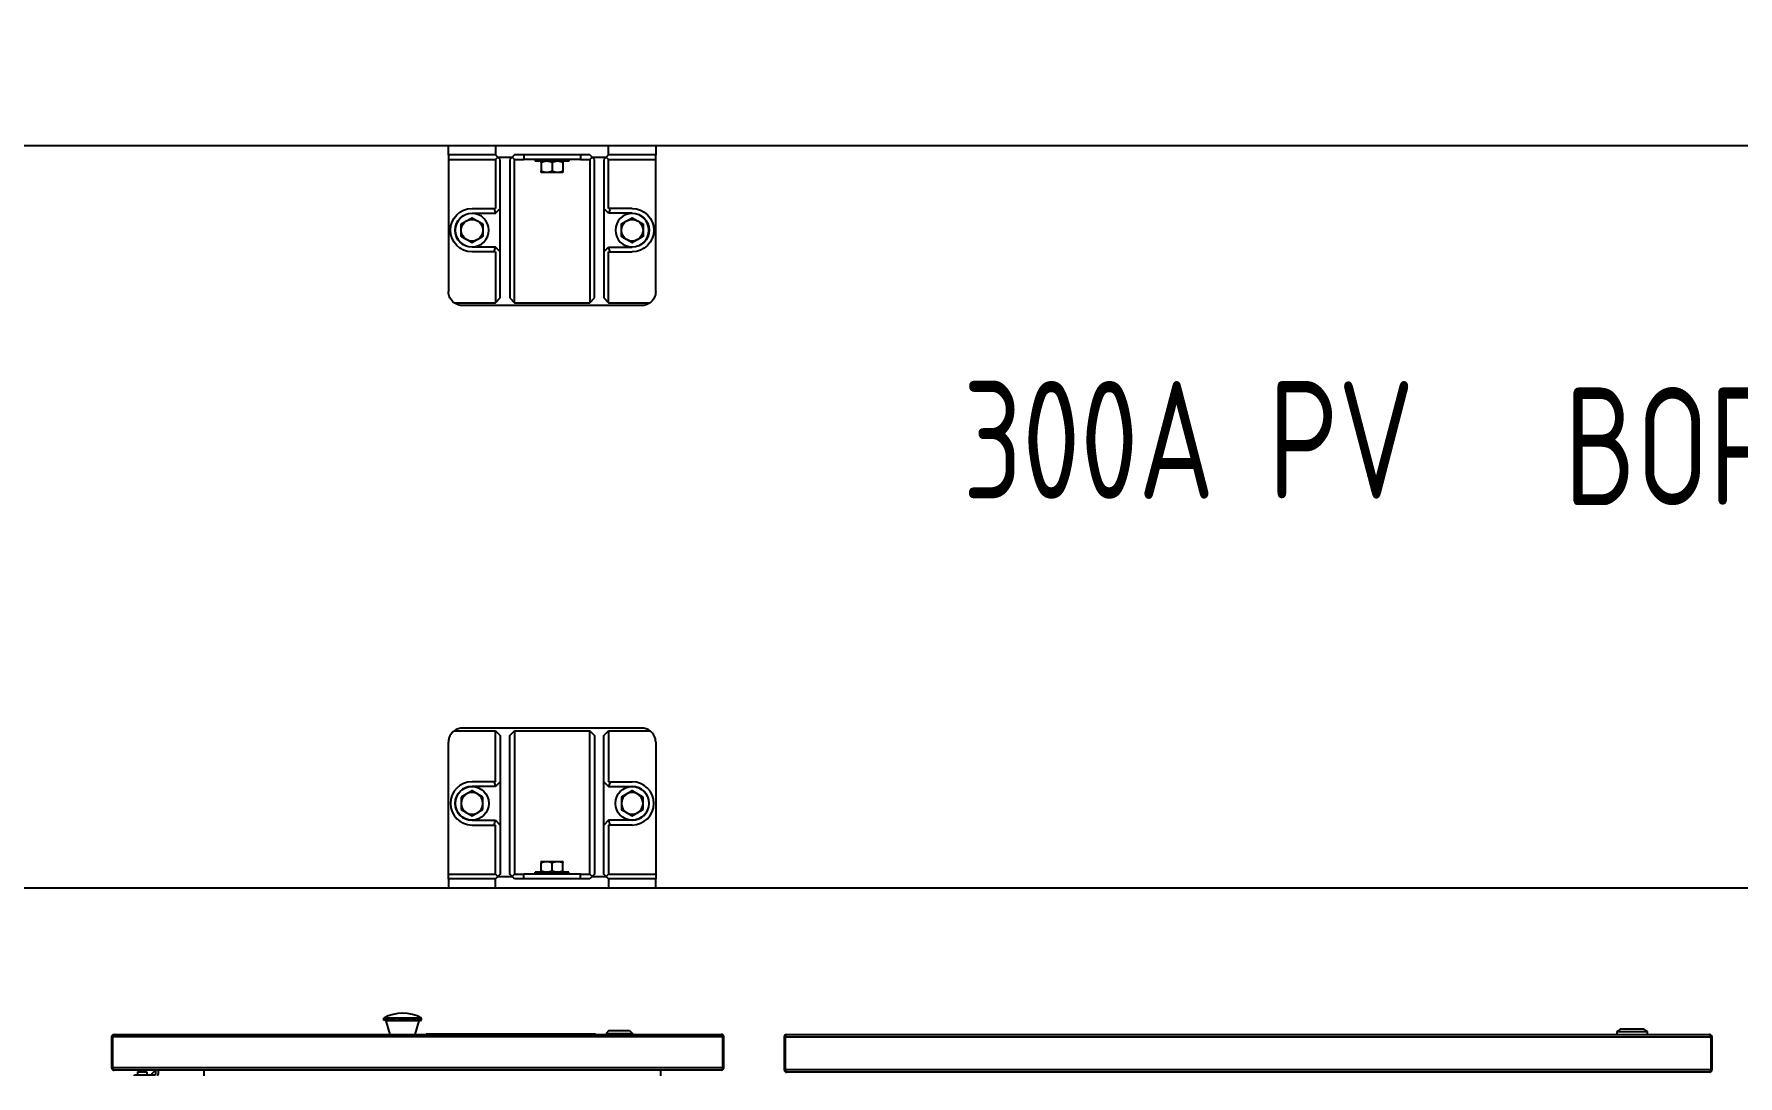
# Model space of a CAD drawing. Extents: x -76427 to 292734, y -42117 to 131250.
# Drawn here: x 11669 to 13477, y 3094 to 4201 of the extents above; entities that cross this region are included whole.
import ezdxf

# ---------------------------------------------------------------- set-up
doc = ezdxf.new("R2010")
doc.units = 0
doc.header["$LTSCALE"] = 10
doc.layers.add('XFM7P10PV$0$U-PCW-TXT', color=252, linetype='Continuous')
doc.layers.add('XFM7Q10PV-200K$0$PV-EQ(200K)', color=22, linetype='Continuous')
doc.styles.add('XFM7P10PV$0$aa-txt', font='isocp.shx', dxfattribs={"bigfont": 'chineset'})

# ---------------------------------------------------------------- blocks, each defined once
blk = doc.blocks.new('XFM7Q10PV-200K$0$PV-主機 - Mega-V57-CUB_L40')
for p, q in [((931.6, 1386.3), (931.6, 1386.2)), ((931.6, 1386.3), (931.6, 1386.3)), ((931.6, 741.9), (931.6, 1386.2)), ((934.4, 1389), (934.4, 1387.8)), ((966.9, 1389), (934.4, 1389)), ((966.9, 1387.8), (934.4, 1387.8)), ((934.4, 1387.7), (934.4, 740.4)), ((934.4, 1387.7), (966.9, 1387.7)), ((966.9, 1387.8), (966.9, 1389)), ((966.9, 740.4), (966.9, 1387.7)), ((969.6, 1386.3), (969.6, 741.8)), ((925.5, 1364.5), (926.8, 1364.5)), ((926.8, 1364.5), (926.8, 1342.5)), ((929.8, 1361.5), (926.8, 1361.5)), ((929.8, 1361.5), (929.8, 1351.5)), ((929.8, 1351.5), (926.8, 1351.5)), ((926.8, 1347.2), (931.6, 1342.4)), ((927.3, 1342), (931.6, 1342)), ((931.6, 1339.5), (927.3, 1339.5)), ((931.6, 1291), (925.5, 1291)), ((925.5, 1290.7), (931.6, 1290.7)), ((969.6, 1093.2), (983.9, 1097.4)), ((983.9, 1097.4), (984.8, 1099.9)), ((983.9, 1062.4), (983.9, 1097.4)), ((984.8, 1098.4), (984.8, 1099.9)), ((984.8, 1099.9), (986.8, 1099.9)), ((984.8, 1098.4), (986.8, 1098.4)), ((986.8, 1097), (984.8, 1097)), ((984.8, 1087.6), (984.8, 1097)), ((984.8, 1087.6), (986.8, 1087.6)), ((986.8, 1098.4), (986.8, 1099.9)), ((986.8, 1087.6), (986.8, 1097)), ((986.8, 1084.7), (984.8, 1084.7)), ((984.8, 1072.3), (984.8, 1084.7)), ((984.8, 1072.3), (986.8, 1072.3)), ((984.8, 1061.4), (984.8, 1069.6)), ((986.8, 1069.6), (984.8, 1069.6)), ((986.8, 1072.3), (986.8, 1084.7)), ((986.8, 1061.4), (986.8, 1069.6)), ((969.6, 1066.6), (983.9, 1062.4)), ((969.6, 1055.1), (969.7, 1055.1)), ((969.7, 950.1), (969.7, 1055.1)), ((969.7, 1051.1), (969.7, 1051.4)), ((969.7, 1051.4), (969.7, 1051.4)), ((969.7, 1051), (969.7, 1051.1)), ((969.7, 1051.1), (969.7, 1051.1)), ((969.7, 1050.9), (969.7, 1051)), ((969.7, 1051), (969.7, 1051)), ((969.7, 1048.4), (969.7, 1050.9)), ((969.7, 1050.9), (969.7, 1050.9)), ((983.9, 1062.4), (984.8, 1059.9)), ((984.8, 1061.4), (986.8, 1061.4)), ((986.8, 1060.5), (984.8, 1060.5)), ((984.8, 1059.9), (984.8, 1060.5)), ((984.8, 1059.9), (986.8, 1059.9)), ((986.8, 1059.9), (986.8, 1060.5)), ((969.7, 1048.4), (969.7, 1048.4)), ((969.7, 1047.7), (969.7, 1047.7)), ((969.7, 1047.6), (969.7, 1047.6)), ((969.7, 1046.3), (969.7, 1046.3)), ((969.7, 1045.1), (969.7, 1045.1)), ((969.7, 1044.9), (969.7, 1045.1)), ((969.7, 1044.9), (969.7, 1044.9)), ((969.7, 1044.3), (969.7, 1044.9)), ((969.7, 1044.3), (969.7, 1044.3)), ((969.7, 1043.9), (969.7, 1044.3)), ((969.7, 1043.9), (969.7, 1043.9)), ((969.7, 1042.9), (969.7, 1042.9)), ((969.7, 1041.6), (969.7, 1042)), ((969.7, 1042), (969.7, 1042)), ((969.7, 1041.2), (969.7, 1041.6)), ((969.7, 1041.6), (969.7, 1041.6)), ((969.7, 1039.8), (969.7, 1041.2)), ((969.7, 1041.2), (969.7, 1041.2)), ((969.7, 1039.3), (969.7, 1039.8)), ((969.7, 1039.8), (969.7, 1039.8)), ((969.7, 1039.3), (969.7, 1039.3)), ((969.7, 1037.9), (969.7, 1039.3)), ((969.7, 1037.7), (969.7, 1037.9)), ((969.7, 1037.9), (969.7, 1037.9)), ((969.7, 1037.7), (969.7, 1037.7)), ((969.7, 1037.7), (969.7, 1037.7)), ((969.7, 1037.7), (969.7, 1037.7)), ((969.7, 1036.3), (969.7, 1036.3)), ((969.7, 1034.6), (969.7, 1034.6)), ((969.7, 1033), (969.7, 1033)), ((969.7, 1033), (969.7, 1033)), ((969.7, 1033), (969.7, 1033)), ((969.7, 1032.2), (969.7, 1032.6)), ((969.7, 1032.6), (969.7, 1032.6)), ((969.7, 1030.4), (969.7, 1032.2)), ((969.7, 1032.2), (969.7, 1032.2)), ((969.7, 1029.9), (969.7, 1030.4)), ((969.7, 1030.4), (969.7, 1030.4)), ((969.7, 1029.9), (969.7, 1029.9)), ((969.7, 1029.8), (969.7, 1029.9)), ((969.7, 1029.5), (969.7, 1029.8)), ((969.7, 1029.8), (969.7, 1029.8)), ((969.7, 1028.1), (969.7, 1029.5)), ((969.7, 1029.5), (969.7, 1029.5)), ((969.7, 1027.6), (969.7, 1028.1)), ((969.7, 1028.1), (969.7, 1028.1)), ((969.7, 1027.6), (969.7, 1027.6)), ((969.7, 1026.2), (969.7, 1027.6)), ((969.7, 1026.2), (969.7, 1026.2)), ((969.7, 1026), (969.7, 1026.2)), ((969.7, 1026), (969.7, 1026)), ((969.7, 1026), (969.7, 1026)), ((969.7, 1026), (969.7, 1026)), ((969.7, 1024.6), (969.7, 1024.6)), ((969.7, 1022.3), (969.7, 1023)), ((969.7, 1023), (969.7, 1023)), ((969.7, 1021.8), (969.7, 1022.3)), ((969.7, 1022.3), (969.7, 1022.3)), ((969.7, 1021.8), (969.7, 1021.8)), ((969.7, 1021.6), (969.7, 1021.8)), ((969.7, 1021.3), (969.7, 1021.6)), ((969.7, 1021.6), (969.7, 1021.6)), ((969.7, 1021.6), (969.7, 1021.6)), ((969.7, 1021.6), (969.7, 1021.6)), ((969.7, 1020.7), (969.7, 1021.3)), ((969.7, 1021.3), (969.7, 1021.3)), ((969.7, 1021.3), (969.7, 1021.3)), ((969.7, 1021.3), (969.7, 1021.3)), ((969.7, 1018.9), (969.7, 1020.7)), ((969.7, 1020.7), (969.7, 1020.7)), ((969.7, 1018.4), (969.7, 1018.9)), ((969.7, 1018.9), (969.7, 1018.9)), ((969.7, 1018.2), (969.7, 1018.4)), ((969.7, 1018.4), (969.7, 1018.4)), ((969.7, 1018.2), (969.7, 1018.2)), ((969.7, 1017.9), (969.7, 1017.9)), ((969.7, 1017.8), (969.7, 1017.9)), ((969.7, 1017.8), (969.7, 1017.8)), ((969.7, 1016.5), (969.7, 1016.5)), ((969.7, 1014.8), (969.7, 1014.8)), ((969.7, 1014.3), (969.7, 1014.8)), ((969.7, 1014.3), (969.7, 1014.3)), ((969.7, 1012.7), (969.7, 1012.7)), ((969.7, 1010.4), (969.7, 1011)), ((969.7, 1011), (969.7, 1011)), ((969.7, 1009.9), (969.7, 1010.4)), ((969.7, 1010.4), (969.7, 1010.4)), ((969.7, 1010.4), (969.7, 1010.4)), ((969.7, 1010.4), (969.7, 1010.4)), ((969.7, 1008.1), (969.7, 1009.9)), ((969.7, 1009.9), (969.7, 1009.9)), ((969.7, 1007.6), (969.7, 1008.1)), ((969.7, 1008.1), (969.7, 1008.1)), ((969.7, 1007.3), (969.7, 1007.6)), ((969.7, 1007.6), (969.7, 1007.6)), ((969.7, 1007.6), (969.7, 1007.6)), ((969.7, 1007.6), (969.7, 1007.6)), ((969.7, 1007.3), (969.7, 1007.3)), ((969.7, 1007.2), (969.7, 1007.3)), ((969.7, 1007.2), (969.7, 1007.2)), ((969.7, 1007), (969.7, 1007)), ((969.7, 1006.9), (969.7, 1006.9)), ((969.7, 1005.5), (969.7, 1005.5)), ((969.7, 1004.3), (969.7, 1004.3)), ((969.7, 1004.2), (969.7, 1004.3)), ((969.7, 1004.2), (969.7, 1004.2)), ((969.7, 1003.6), (969.7, 1003.7)), ((969.7, 1003.7), (969.7, 1003.7)), ((969.7, 1002.4), (969.7, 1003.6)), ((969.7, 1003.6), (969.7, 1003.6)), ((969.7, 1002.4), (969.7, 1002.4)), ((969.7, 1002.3), (969.7, 1002.4)), ((969.7, 1002.3), (969.7, 1002.3)), ((969.7, 1001), (969.7, 1001)), ((969.7, 999.3), (969.7, 999.3)), ((969.7, 998.6), (969.7, 999.3)), ((969.7, 998.2), (969.7, 998.6)), ((969.7, 998.6), (969.7, 998.6)), ((969.7, 998.2), (969.7, 998.2)), ((969.7, 998), (969.7, 998.2)), ((969.7, 997.6), (969.7, 998)), ((969.7, 998), (969.7, 998)), ((969.7, 997.4), (969.7, 997.6)), ((969.7, 997.6), (969.7, 997.6)), ((969.7, 997.4), (969.7, 997.4)), ((969.7, 994.6), (969.7, 996.1)), ((969.7, 996.1), (969.7, 996.1)), ((969.7, 994.6), (969.7, 994.6)), ((969.7, 994.5), (969.7, 994.6)), ((969.7, 994.1), (969.7, 994.5)), ((969.7, 994.5), (969.7, 994.5)), ((969.7, 991.3), (969.7, 994.1)), ((969.7, 994.1), (969.7, 994.1)), ((969.7, 991.3), (969.7, 991.3)), ((969.7, 991), (969.7, 991)), ((969.7, 990.9), (969.7, 991)), ((969.7, 990.9), (969.7, 990.9)), ((969.7, 989.6), (969.7, 989.6)), ((969.7, 987.9), (969.7, 987.9)), ((969.7, 987.3), (969.7, 987.4)), ((969.7, 987.4), (969.7, 987.4)), ((969.7, 984.8), (969.7, 987.3)), ((969.7, 987.3), (969.7, 987.3)), ((969.7, 986), (969.8, 986)), ((969.7, 985.4), (969.8, 985.4)), ((969.7, 985), (969.8, 985)), ((969.7, 984.8), (969.7, 984.8)), ((969.7, 984.6), (969.7, 984.6)), ((969.7, 984.3), (969.8, 984.3)), ((969.7, 982.5), (969.7, 984.2)), ((969.7, 984.2), (969.7, 984.2)), ((969.7, 983.4), (969.8, 983.4)), ((969.7, 982.8), (969.8, 982.8)), ((969.7, 982), (969.7, 982.5)), ((969.7, 982.5), (969.7, 982.5)), ((969.7, 982.4), (969.8, 982.4)), ((969.7, 982), (969.7, 982)), ((969.7, 981.7), (969.8, 981.7)), ((969.7, 981.5), (969.7, 981.5)), ((969.7, 981.3), (969.7, 981.4)), ((969.7, 981.4), (969.7, 981.4)), ((969.7, 981.4), (969.7, 981.4)), ((969.7, 978.8), (969.7, 981.3)), ((969.7, 981.3), (969.7, 981.3)), ((969.7, 979.3), (969.8, 979.3)), ((969.7, 978.8), (969.7, 978.8)), ((969.7, 978.5), (969.7, 978.8)), ((969.7, 978.6), (969.8, 978.6)), ((969.7, 978.5), (969.7, 978.5)), ((969.7, 978.3), (969.8, 978.3)), ((969.7, 978.1), (969.7, 978.1)), ((969.7, 977.6), (969.8, 977.6)), ((969.7, 976.9), (969.7, 976.9)), ((969.7, 976.8), (969.7, 976.9)), ((969.7, 974.5), (969.7, 976.8)), ((969.7, 976.8), (969.7, 976.8)), ((969.7, 976.8), (969.8, 976.8)), ((969.7, 976.7), (969.8, 976.7)), ((969.8, 985.4), (969.8, 986)), ((969.8, 985), (969.8, 985.4)), ((969.8, 982.8), (969.8, 983.4)), ((969.8, 982.4), (969.8, 982.8)), ((969.8, 978.6), (969.8, 979.3)), ((969.8, 978.3), (969.8, 978.6)), ((969.7, 976.4), (969.8, 976.4)), ((969.7, 975.6), (969.8, 975.6)), ((969.7, 974.7), (969.8, 974.7)), ((969.7, 974.7), (969.8, 974.7)), ((969.7, 974.6), (969.8, 974.6)), ((969.7, 974.5), (969.7, 974.5)), ((969.7, 973.9), (969.7, 974.5)), ((969.7, 974.2), (969.8, 974.2)), ((969.7, 973.9), (969.7, 973.9)), ((969.7, 973.8), (969.8, 973.8)), ((969.7, 973), (969.8, 973)), ((969.7, 972.3), (969.8, 972.3)), ((969.7, 972.2), (969.7, 972.2)), ((969.7, 971.9), (969.8, 971.9)), ((969.7, 971.6), (969.8, 971.6)), ((969.7, 971.2), (969.8, 971.2)), ((969.7, 970.5), (969.7, 970.5)), ((969.7, 969), (969.7, 970.5)), ((969.7, 970.4), (969.8, 970.4)), ((969.7, 969.6), (969.8, 969.6)), ((969.7, 969.3), (969.8, 969.3)), ((969.7, 969), (969.7, 969)), ((969.7, 968.9), (969.7, 969)), ((969.7, 968.9), (969.7, 968.9)), ((969.7, 968.9), (969.7, 968.9)), ((969.7, 968.8), (969.7, 968.9)), ((969.7, 968.9), (969.7, 968.9)), ((969.7, 968.2), (969.7, 968.8)), ((969.7, 968.8), (969.7, 968.8)), ((969.7, 966.5), (969.7, 968.2)), ((969.7, 968.2), (969.7, 968.2)), ((969.7, 967.4), (969.8, 967.4)), ((969.7, 967.1), (969.8, 967.1)), ((969.7, 966), (969.7, 966.5)), ((969.7, 966.5), (969.7, 966.5)), ((969.7, 966.3), (969.8, 966.3)), ((969.7, 965.6), (969.7, 966)), ((969.7, 966), (969.7, 966)), ((969.7, 965.6), (969.7, 965.6)), ((969.7, 965.4), (969.7, 965.6)), ((969.7, 965.5), (969.8, 965.5)), ((969.7, 965.4), (969.7, 965.4)), ((969.7, 965.3), (969.7, 965.3)), ((969.7, 965.2), (969.8, 965.2)), ((969.7, 964.8), (969.8, 964.8)), ((969.7, 964), (969.7, 964)), ((969.7, 962.7), (969.7, 962.7)), ((969.7, 962.6), (969.7, 962.7)), ((969.7, 962.6), (969.7, 962.6)), ((969.7, 962.6), (969.8, 962.6)), ((969.7, 962.2), (969.8, 962.2)), ((969.7, 962.1), (969.7, 962.1)), ((969.7, 961.5), (969.7, 961.9)), ((969.7, 961.9), (969.7, 961.9)), ((969.7, 961.5), (969.7, 961.5)), ((969.7, 961.1), (969.7, 961.1)), ((969.7, 961.1), (969.8, 961.1)), ((969.7, 960.7), (969.7, 961)), ((969.7, 961), (969.7, 961)), ((969.7, 960.7), (969.7, 960.7)), ((969.7, 960), (969.8, 960)), ((969.7, 957.9), (969.7, 959.4)), ((969.7, 959.4), (969.7, 959.4)), ((969.7, 959.4), (969.8, 959.4)), ((969.7, 958.8), (969.8, 958.8)), ((969.8, 974.6), (969.8, 974.7)), ((969.8, 962.6), (969.8, 964.8)), ((969.8, 958.8), (969.8, 959.4)), ((969.8, 958.4), (969.8, 958.8)), ((969.6, 950.1), (969.7, 950.1)), ((969.7, 958.4), (969.8, 958.4)), ((969.7, 957.9), (969.7, 957.9)), ((969.7, 957.4), (969.7, 957.9)), ((969.7, 957.7), (969.8, 957.7)), ((969.7, 957.1), (969.7, 957.4)), ((969.7, 957.4), (969.7, 957.4)), ((969.7, 957.1), (969.7, 957.1)), ((969.7, 955.7), (969.7, 955.9)), ((969.7, 955.9), (969.7, 955.9)), ((969.7, 955.2), (969.7, 955.7)), ((969.7, 955.7), (969.7, 955.7)), ((969.7, 954.5), (969.7, 955.2)), ((969.7, 955.2), (969.7, 955.2)), ((969.7, 954.4), (969.7, 954.5)), ((969.7, 954.5), (969.7, 954.5)), ((969.7, 954.4), (969.7, 954.4)), ((969.7, 953), (969.7, 953)), ((969.7, 951.2), (969.7, 951.2)), ((969.7, 950.1), (969.7, 950.6)), ((969.7, 950.6), (969.7, 950.6)), ((969.7, 875.1), (969.7, 950.1)), ((969.7, 948.3), (969.7, 950.1)), ((969.7, 950.1), (969.7, 950.1)), ((969.7, 947.8), (969.7, 948.3)), ((969.7, 948.3), (969.7, 948.3)), ((969.7, 947.8), (969.7, 947.8)), ((969.7, 947.5), (969.7, 947.8)), ((969.7, 947.5), (969.7, 947.5)), ((969.7, 947.2), (969.7, 947.2)), ((969.7, 946.5), (969.7, 947)), ((969.7, 947), (969.7, 947)), ((969.7, 946.5), (969.7, 946.5)), ((969.7, 946.1), (969.7, 946.5)), ((969.7, 945.7), (969.7, 946.1)), ((969.7, 946.1), (969.7, 946.1)), ((969.7, 945.2), (969.7, 945.7)), ((969.7, 945.7), (969.7, 945.7)), ((969.7, 943.4), (969.7, 945.2)), ((969.7, 945.2), (969.7, 945.2)), ((969.7, 942.9), (969.7, 943.4)), ((969.7, 943.4), (969.7, 943.4)), ((969.7, 942.5), (969.7, 942.9)), ((969.7, 942.9), (969.7, 942.9)), ((969.7, 942.2), (969.7, 942.5)), ((969.7, 942.5), (969.7, 942.5)), ((969.7, 942.2), (969.7, 942.2)), ((969.7, 939.4), (969.7, 941)), ((969.7, 941), (969.7, 941)), ((969.7, 939.4), (969.7, 939.4)), ((969.7, 939), (969.7, 939.3)), ((969.7, 939.3), (969.7, 939.3)), ((969.7, 937.6), (969.7, 939)), ((969.7, 939), (969.7, 939)), ((969.7, 937.1), (969.7, 937.6)), ((969.7, 937.6), (969.7, 937.6)), ((969.7, 937.1), (969.7, 937.1)), ((969.7, 935.8), (969.7, 937.1)), ((969.7, 935.7), (969.7, 935.8)), ((969.7, 935.8), (969.7, 935.8)), ((969.7, 935.2), (969.7, 935.7)), ((969.7, 935.7), (969.7, 935.7)), ((969.7, 934.7), (969.7, 935.2)), ((969.7, 935.2), (969.7, 935.2)), ((969.7, 934.7), (969.7, 934.7)), ((969.7, 934.5), (969.7, 934.5)), ((969.7, 933.7), (969.7, 934.2)), ((969.7, 934.2), (969.7, 934.2)), ((969.7, 933.2), (969.7, 933.7)), ((969.7, 933.7), (969.7, 933.7)), ((969.7, 932.5), (969.7, 933.2)), ((969.7, 933.2), (969.7, 933.2)), ((969.7, 932.5), (969.7, 932.5)), ((969.7, 932.4), (969.7, 932.4)), ((969.7, 931.7), (969.7, 932.2)), ((969.7, 932.2), (969.7, 932.2)), ((969.7, 931.2), (969.7, 931.7)), ((969.7, 931.7), (969.7, 931.7)), ((969.7, 931.2), (969.7, 931.2)), ((969.7, 931.1), (969.7, 931.2)), ((969.7, 931.1), (969.7, 931.1)), ((969.7, 926.3), (969.7, 926)), ((969.7, 926.3), (969.7, 926.3)), ((969.7, 905.3), (969.7, 926)), ((969.7, 926), (969.7, 926)), ((969.7, 905.3), (969.7, 901)), ((969.7, 905.3), (969.7, 905.3)), ((969.7, 901), (969.7, 901)), ((969.7, 880.3), (969.7, 901)), ((969.6, 875.1), (969.7, 875.1)), ((969.7, 880.3), (969.7, 880)), ((969.7, 880.3), (969.7, 880.3)), ((969.7, 880), (969.7, 880)), ((970.6, 864), (969.6, 864)), ((970.6, 864), (970.6, 836)), ((973.6, 861), (970.6, 864)), ((973.6, 861), (973.6, 839)), ((970.6, 836), (969.6, 836)), ((973.6, 839), (970.6, 836)), ((969.6, 826.8), (969.6, 741.8)), ((969.6, 826.8), (969.6, 826.8)), ((969.6, 826.8), (969.6, 741.8)), ((969.6, 826.8), (969.6, 826.8)), ((969.6, 826.8), (969.6, 741.8)), ((969.6, 826.8), (969.6, 826.8)), ((931.6, 806.3), (925.5, 806.3)), ((925.5, 806), (931.6, 806)), ((969.6, 812.7), (969.6, 812.7)), ((969.6, 812.7), (969.6, 812.7)), ((969.6, 812.7), (969.6, 812.7)), ((969.6, 811.8), (969.6, 811.8)), ((969.6, 811.8), (969.6, 811.8)), ((969.6, 811.8), (969.6, 811.8)), ((969.6, 784), (969.6, 784)), ((969.6, 784), (969.6, 784)), ((969.6, 784), (969.6, 784)), ((969.6, 771.7), (969.6, 765.1)), ((969.6, 771.7), (969.6, 771.7)), ((969.6, 765.1), (969.6, 762.3)), ((969.6, 765.1), (969.6, 765.1)), ((969.6, 762.3), (969.6, 755.8)), ((969.6, 762.3), (969.6, 762.3)), ((931.6, 741.9), (931.6, 741.8)), ((931.6, 741.8), (931.6, 741.8)), ((969.6, 755.8), (969.6, 755.8)), ((969.6, 741.8), (969.6, 741.8)), ((969.6, 741.8), (969.6, 741.8)), ((969.6, 741.8), (969.6, 741.8)), ((966.9, 740.4), (934.4, 740.4)), ((934.4, 740.3), (934.4, 739)), ((966.9, 740.3), (934.4, 740.3)), ((934.4, 739), (966.9, 739)), ((966.9, 740.3), (966.9, 739)), ((929.5, 672.3), (929.5, 672.2)), ((929.5, 672.3), (929.5, 672.3)), ((929.5, -307.1), (929.5, 672.2)), ((932.3, 675), (932.3, 673.8)), ((966.8, 675), (932.3, 675)), ((966.8, 673.8), (932.3, 673.8)), ((932.3, 673.7), (932.3, -308.6)), ((932.3, 673.7), (966.8, 673.7)), ((966.8, 673.8), (966.8, 675)), ((966.8, -308.6), (966.8, 673.7)), ((969.5, 672.3), (969.5, -307.2)), ((972.6, -209), (969.5, -209)), ((972.6, -209), (972.6, -241)), ((975.5, -213), (972.6, -209)), ((975.5, -213), (975.5, -237)), ((972.6, -241), (969.5, -241)), ((975.5, -237), (972.6, -241)), ((929.5, -307.1), (929.5, -307.2)), ((929.5, -307.2), (929.5, -307.2)), ((966.8, -308.6), (932.3, -308.6)), ((932.3, -308.7), (932.3, -310)), ((966.8, -308.7), (932.3, -308.7)), ((932.3, -310), (966.8, -310)), ((966.8, -308.7), (966.8, -310))]:
    blk.add_line(p, q)
for centre, radius, start, end in [((934.4, 1386.3), 1.5, 90, 111.0026), ((927.3, 1342.5), 3, 232.4387, 270), ((927.3, 1342.5), 0.5, 180, 270), ((952.2, 1079.9), 40, 330, 30), ((934.4, 741.8), 1.5, 248.9974, 270), ((932.3, 672.3), 1.5, 90, 111.0026), ((932.3, -307.2), 1.5, 248.9974, 270)]:
    blk.add_arc(centre, radius, start, end)
for points, degree, knots in [([(934.4, 1389), (933.4, 1389), (932.5, 1388.5), (932, 1387.7), (931.7, 1387.3), (931.6, 1386.8), (931.6, 1386.3)], 3, [0, 0, 0, 0, 1.030866, 1.030866, 1.030866, 1.570796, 1.570796, 1.570796, 1.570796]), ([(931.6, 1386.2), (931.6, 1386.7), (932.1, 1387.3), (932.9, 1387.5), (933.4, 1387.7), (933.9, 1387.7), (934.4, 1387.7)], 3, [-1.570796, -1.570796, -1.570796, -1.570796, -0.539931, -0.539931, -0.539931, 0, 0, 0, 0]), ([(969.6, 1386.3), (969.6, 1387.3), (969, 1388.3), (968.1, 1388.7), (967.7, 1388.9), (967.3, 1389), (966.9, 1389)], 3, [0, 0, 0, 0, 1.087346, 1.087346, 1.087346, 1.570796, 1.570796, 1.570796, 1.570796]), ([(967.9, 1387.4), (967.7, 1387.5), (967.5, 1387.7), (967.3, 1387.7), (967.2, 1387.8), (967, 1387.8), (966.9, 1387.8)], 3, [0.7978126, 0.7978126, 0.7978126, 0.7978126, 1.2652557, 1.2652557, 1.2652557, 1.5707963, 1.5707963, 1.5707963, 1.5707963]), ([(966.9, 1387.7), (967.9, 1387.4), (968.8, 1387.1), (969.3, 1386.7), (969.5, 1386.6), (969.6, 1386.4), (969.6, 1386.3)], 3, [0, 0, 0, 0, 1.087346, 1.087346, 1.087346, 1.570796, 1.570796, 1.570796, 1.570796]), ([(984.8, 1097), (984.8, 1097), (984.7, 1097), (984.7, 1096.9), (984.6, 1096.9), (984.5, 1096.9), (984.5, 1097), (984.5, 1097.2), (984.5, 1097.3), (984.6, 1097.7), (984.7, 1097.9), (984.7, 1098.2), (984.8, 1098.3), (984.8, 1098.4)], 3, [0.786087, 0.786087, 0.786087, 0.786087, 0.8141869, 0.8141869, 0.8845202, 0.8845202, 0.9548536, 0.9548536, 1.0251869, 1.0251869, 1.0955202, 1.0955202, 1.1236201, 1.1236201, 1.1236201, 1.1236201]), ([(984.8, 1084.7), (984.8, 1084.8), (984.7, 1084.8), (984.7, 1085), (984.6, 1085.1), (984.5, 1085.5), (984.5, 1085.7), (984.5, 1086.2), (984.5, 1086.4), (984.6, 1086.9), (984.7, 1087.2), (984.7, 1087.5), (984.8, 1087.5), (984.8, 1087.6)], 3, [0.786087, 0.786087, 0.786087, 0.786087, 0.8141869, 0.8141869, 0.8845202, 0.8845202, 0.9548536, 0.9548536, 1.0251869, 1.0251869, 1.0955202, 1.0955202, 1.1236201, 1.1236201, 1.1236201, 1.1236201]), ([(986.8, 1098.4), (986.8, 1098.3), (986.9, 1098.2), (987, 1097.9), (987.1, 1097.6), (987.2, 1097.3), (987.2, 1097.1), (987.2, 1096.9), (987.2, 1096.9), (987, 1096.9), (986.9, 1096.9), (986.8, 1097), (986.8, 1097), (986.8, 1097)], 3, [0.3954791, 0.3954791, 0.3954791, 0.3954791, 0.4256681, 0.4256681, 0.5088959, 0.5088959, 0.5835897, 0.5835897, 0.6582835, 0.6582835, 0.7388105, 0.7388105, 0.7401936, 0.7401936, 0.7401936, 0.7401936]), ([(986.8, 1087.6), (986.8, 1087.5), (986.9, 1087.4), (987, 1087.1), (987.1, 1086.8), (987.2, 1086.3), (987.2, 1086), (987.2, 1085.6), (987.2, 1085.3), (987, 1085), (986.9, 1084.8), (986.8, 1084.7), (986.8, 1084.7), (986.8, 1084.7)], 3, [0.3954557, 0.3954557, 0.3954557, 0.3954557, 0.4256447, 0.4256447, 0.5088726, 0.5088726, 0.5835664, 0.5835664, 0.6582602, 0.6582602, 0.7387872, 0.7387872, 0.7401703, 0.7401703, 0.7401703, 0.7401703]), ([(984.8, 1069.6), (984.8, 1069.7), (984.7, 1069.8), (984.7, 1070.1), (984.6, 1070.3), (984.5, 1070.8), (984.5, 1071.1), (984.5, 1071.5), (984.5, 1071.7), (984.6, 1072), (984.7, 1072.1), (984.7, 1072.3), (984.8, 1072.3), (984.8, 1072.3)], 3, [0.786087, 0.786087, 0.786087, 0.786087, 0.8141869, 0.8141869, 0.8845202, 0.8845202, 0.9548536, 0.9548536, 1.0251869, 1.0251869, 1.0955202, 1.0955202, 1.1236201, 1.1236201, 1.1236201, 1.1236201]), ([(986.8, 1072.3), (986.8, 1072.3), (986.9, 1072.3), (987, 1072.1), (987.1, 1072), (987.2, 1071.6), (987.2, 1071.4), (987.2, 1070.9), (987.2, 1070.6), (987, 1070.1), (986.9, 1069.8), (986.8, 1069.6), (986.8, 1069.6), (986.8, 1069.6)], 3, [0.3954557, 0.3954557, 0.3954557, 0.3954557, 0.4256447, 0.4256447, 0.5088726, 0.5088726, 0.5835664, 0.5835664, 0.6582602, 0.6582602, 0.7387872, 0.7387872, 0.7401703, 0.7401703, 0.7401703, 0.7401703]), ([(984.8, 1060.5), (984.8, 1060.6), (984.7, 1060.6), (984.7, 1060.9), (984.6, 1061.1), (984.5, 1061.4), (984.5, 1061.5), (984.5, 1061.7), (984.5, 1061.7), (984.6, 1061.7), (984.7, 1061.6), (984.7, 1061.5), (984.8, 1061.5), (984.8, 1061.4)], 3, [0.786087, 0.786087, 0.786087, 0.786087, 0.8141869, 0.8141869, 0.8845202, 0.8845202, 0.9548536, 0.9548536, 1.0251869, 1.0251869, 1.0955202, 1.0955202, 1.1236201, 1.1236201, 1.1236201, 1.1236201]), ([(986.8, 1061.4), (986.8, 1061.5), (986.9, 1061.5), (987, 1061.7), (987.1, 1061.7), (987.2, 1061.7), (987.2, 1061.7), (987.2, 1061.5), (987.2, 1061.3), (987, 1060.9), (986.9, 1060.7), (986.8, 1060.5), (986.8, 1060.5), (986.8, 1060.5)], 3, [0.3954557, 0.3954557, 0.3954557, 0.3954557, 0.4256447, 0.4256447, 0.5088726, 0.5088726, 0.5835664, 0.5835664, 0.6582602, 0.6582602, 0.7387872, 0.7387872, 0.7401703, 0.7401703, 0.7401703, 0.7401703]), ([(969.7, 1033), (969.7, 1033.4), (969.7, 1033.9), (969.7, 1034.6)], 2, [0, 0, 0, 1, 1.970965, 1.970965, 1.970965]), ([(969.7, 1032.6), (969.7, 1032.7), (969.7, 1032.9), (969.7, 1033)], 2, [1.440952, 1.440952, 1.440952, 2, 3, 3, 3]), ([(969.7, 1017.9), (969.7, 1018), (969.7, 1018.2), (969.7, 1018.2)], 2, [1.2871648, 1.2871648, 1.2871648, 2, 2.1014793, 2.1014793, 2.1014793]), ([(969.7, 1003.7), (969.7, 1003.9), (969.7, 1004.1), (969.7, 1004.2)], 2, [0.3125445, 0.3125445, 0.3125445, 1, 1.1417218, 1.1417218, 1.1417218]), ([(969.7, 961.9), (969.7, 962), (969.7, 962.1), (969.7, 962.1)], 2, [0.851106, 0.851106, 0.851106, 1, 2, 2, 2]), ([(969.7, 950.6), (969.7, 950.7), (969.7, 951), (969.7, 951.2)], 2, [0.6085806, 0.6085806, 0.6085806, 1, 1.3552445, 1.3552445, 1.3552445]), ([(934.4, 740.4), (933.4, 740.4), (932.5, 740.7), (932, 741.1), (931.7, 741.3), (931.6, 741.6), (931.6, 741.9)], 3, [0, 0, 0, 0, 1.030866, 1.030866, 1.030866, 1.570796, 1.570796, 1.570796, 1.570796]), ([(931.6, 741.8), (931.6, 740.9), (932.1, 739.9), (932.9, 739.4), (933.4, 739.2), (933.9, 739), (934.4, 739)], 3, [-1.570796, -1.570796, -1.570796, -1.570796, -0.539931, -0.539931, -0.539931, 0, 0, 0, 0]), ([(969.6, 741.8), (969.6, 741.5), (969, 741.1), (968.1, 740.8), (967.7, 740.7), (967.3, 740.5), (966.9, 740.4)], 3, [0, 0, 0, 0, 1.087346, 1.087346, 1.087346, 1.570796, 1.570796, 1.570796, 1.570796]), ([(966.9, 739), (967.9, 739), (968.8, 739.6), (969.3, 740.5), (969.5, 740.9), (969.6, 741.4), (969.6, 741.8)], 3, [0, 0, 0, 0, 1.087346, 1.087346, 1.087346, 1.570796, 1.570796, 1.570796, 1.570796]), ([(967.9, 740.7), (967.7, 740.6), (967.5, 740.4), (967.3, 740.4), (967.2, 740.3), (967, 740.3), (966.9, 740.3)], 3, [0.7978126, 0.7978126, 0.7978126, 0.7978126, 1.2652557, 1.2652557, 1.2652557, 1.5707963, 1.5707963, 1.5707963, 1.5707963]), ([(932.3, 675), (931.3, 675), (930.4, 674.5), (929.9, 673.7), (929.7, 673.3), (929.5, 672.8), (929.5, 672.3)], 3, [0, 0, 0, 0, 1.030866, 1.030866, 1.030866, 1.570796, 1.570796, 1.570796, 1.570796]), ([(929.5, 672.2), (929.5, 672.7), (930.1, 673.3), (930.9, 673.5), (931.3, 673.7), (931.8, 673.7), (932.3, 673.7)], 3, [-1.570796, -1.570796, -1.570796, -1.570796, -0.539931, -0.539931, -0.539931, 0, 0, 0, 0]), ([(969.5, 672.3), (969.5, 673.3), (968.9, 674.3), (968.1, 674.7), (967.7, 674.9), (967.2, 675), (966.8, 675)], 3, [0, 0, 0, 0, 1.087346, 1.087346, 1.087346, 1.570796, 1.570796, 1.570796, 1.570796]), ([(967.8, 673.4), (967.7, 673.5), (967.4, 673.7), (967.2, 673.7), (967.1, 673.8), (966.9, 673.8), (966.8, 673.8)], 3, [0.7978126, 0.7978126, 0.7978126, 0.7978126, 1.2652557, 1.2652557, 1.2652557, 1.5707963, 1.5707963, 1.5707963, 1.5707963]), ([(966.8, 673.7), (967.8, 673.4), (968.7, 673.1), (969.2, 672.7), (969.4, 672.6), (969.5, 672.4), (969.5, 672.3)], 3, [0, 0, 0, 0, 1.087346, 1.087346, 1.087346, 1.570796, 1.570796, 1.570796, 1.570796]), ([(932.3, -308.6), (931.3, -308.6), (930.4, -308.3), (929.9, -307.9), (929.7, -307.7), (929.5, -307.4), (929.5, -307.1)], 3, [0, 0, 0, 0, 1.030866, 1.030866, 1.030866, 1.570796, 1.570796, 1.570796, 1.570796]), ([(929.5, -307.2), (929.5, -308.1), (930.1, -309.1), (930.9, -309.6), (931.3, -309.8), (931.8, -310), (932.3, -310)], 3, [-1.570796, -1.570796, -1.570796, -1.570796, -0.539931, -0.539931, -0.539931, 0, 0, 0, 0]), ([(969.5, -307.2), (969.5, -307.5), (968.9, -307.9), (968.1, -308.2), (967.7, -308.3), (967.2, -308.5), (966.8, -308.6)], 3, [0, 0, 0, 0, 1.087346, 1.087346, 1.087346, 1.570796, 1.570796, 1.570796, 1.570796]), ([(966.8, -310), (967.8, -310), (968.7, -309.4), (969.2, -308.5), (969.4, -308.1), (969.5, -307.6), (969.5, -307.2)], 3, [0, 0, 0, 0, 1.087346, 1.087346, 1.087346, 1.570796, 1.570796, 1.570796, 1.570796]), ([(967.8, -308.3), (967.7, -308.4), (967.4, -308.6), (967.2, -308.6), (967.1, -308.7), (966.9, -308.7), (966.8, -308.7)], 3, [0.7978126, 0.7978126, 0.7978126, 0.7978126, 1.2652557, 1.2652557, 1.2652557, 1.5707963, 1.5707963, 1.5707963, 1.5707963])]:
    blk.add_open_spline(points, degree=degree, knots=knots)
for points in [[(969.7, 1047.7), (969.7, 1048), (969.7, 1048.4)], [(969.7, 1047.6), (969.7, 1047.7), (969.7, 1047.7)], [(969.7, 1046.3), (969.7, 1046.7), (969.7, 1047.3), (969.7, 1047.6), (969.7, 1047.6)], [(969.7, 1045.1), (969.7, 1045.2), (969.7, 1045.4), (969.7, 1046), (969.7, 1046.3)], [(969.7, 1042.9), (969.7, 1043.4), (969.7, 1043.7), (969.7, 1043.9)], [(969.7, 1042), (969.7, 1042.1), (969.7, 1042.2), (969.7, 1042.6), (969.7, 1042.9)], [(969.7, 1036.3), (969.7, 1036.8), (969.7, 1037.5), (969.7, 1037.7)], [(969.7, 1034.6), (969.7, 1034.8), (969.7, 1035.1), (969.7, 1035.8), (969.7, 1036.3)], [(969.7, 1024.6), (969.7, 1025.1), (969.7, 1025.8), (969.7, 1026)], [(969.7, 1023), (969.7, 1023.1), (969.7, 1023.4), (969.7, 1024.1), (969.7, 1024.6)], [(969.7, 1016.5), (969.7, 1017), (969.7, 1017.7), (969.7, 1017.8)], [(969.7, 1014.8), (969.7, 1015), (969.7, 1015.2), (969.7, 1016), (969.7, 1016.5)], [(969.7, 1012.7), (969.7, 1013.2), (969.7, 1013.9), (969.7, 1014.2), (969.7, 1014.3)], [(969.7, 1011), (969.7, 1011.4), (969.7, 1011.9), (969.7, 1012.7)], [(969.7, 1007), (969.7, 1007.2), (969.7, 1007.2)], [(969.7, 1006.9), (969.7, 1006.9), (969.7, 1007)], [(969.7, 1005.5), (969.7, 1005.9), (969.7, 1006.5), (969.7, 1006.9), (969.7, 1006.9)], [(969.7, 1004.3), (969.7, 1004.4), (969.7, 1004.6), (969.7, 1005.2), (969.7, 1005.5)], [(969.7, 1001), (969.7, 1001.5), (969.7, 1002.2), (969.7, 1002.3)], [(969.7, 999.3), (969.7, 999.5), (969.7, 999.7), (969.7, 1000.5), (969.7, 1001)], [(969.7, 996.1), (969.7, 996.6), (969.7, 997.1), (969.7, 997.2), (969.7, 997.4)], [(969.7, 991), (969.7, 991.1), (969.7, 991.3)], [(969.7, 989.6), (969.7, 990.1), (969.7, 990.8), (969.7, 990.9)], [(969.7, 987.9), (969.7, 988.1), (969.7, 988.3), (969.7, 989.1), (969.7, 989.6)], [(969.7, 987.4), (969.7, 987.6), (969.7, 987.9)], [(969.7, 984.6), (969.7, 984.7), (969.7, 984.8)], [(969.7, 984.2), (969.7, 984.4), (969.7, 984.6)], [(969.7, 981.5), (969.7, 981.8), (969.7, 982)], [(969.7, 981.4), (969.7, 981.5), (969.7, 981.5)], [(969.7, 981.4), (969.7, 981.4), (969.7, 981.4)], [(969.7, 978.1), (969.7, 978.3), (969.7, 978.5)], [(969.7, 976.9), (969.7, 977), (969.7, 977.2), (969.7, 977.7), (969.7, 978.1)], [(969.8, 984.3), (969.8, 984.7), (969.8, 985), (969.8, 985)], [(969.8, 981.7), (969.8, 982.1), (969.8, 982.4), (969.8, 982.4)], [(969.8, 977.6), (969.8, 977.9), (969.8, 978.3), (969.8, 978.3)], [(969.8, 976.7), (969.8, 976.7), (969.8, 976.8)], [(969.8, 976.4), (969.8, 976.5), (969.8, 976.6), (969.8, 976.7)], [(969.7, 972.2), (969.7, 972.7), (969.7, 973.4), (969.7, 973.7), (969.7, 973.9)], [(969.7, 970.5), (969.7, 970.9), (969.7, 971.4), (969.7, 972.2)], [(969.7, 965.3), (969.7, 965.3), (969.7, 965.4)], [(969.7, 964), (969.7, 964.4), (969.7, 965), (969.7, 965.3), (969.7, 965.3)], [(969.7, 962.7), (969.7, 962.9), (969.7, 963), (969.7, 963.6), (969.7, 964)], [(969.7, 962.1), (969.7, 962.4), (969.7, 962.6)], [(969.7, 961.1), (969.7, 961.3), (969.7, 961.5)], [(969.7, 961), (969.7, 961), (969.7, 961.1)], [(969.7, 959.4), (969.7, 959.9), (969.7, 960.4), (969.7, 960.6), (969.7, 960.7)], [(969.8, 975.6), (969.8, 975.9), (969.8, 976.2), (969.8, 976.4)], [(969.8, 974.7), (969.8, 974.9), (969.8, 975.4), (969.8, 975.6)], [(969.8, 974.7), (969.8, 974.7), (969.8, 974.7)], [(969.8, 973.8), (969.8, 974), (969.8, 974.1), (969.8, 974.2)], [(969.8, 973), (969.8, 973.3), (969.8, 973.7), (969.8, 973.8)], [(969.8, 972.3), (969.8, 972.4), (969.8, 972.8), (969.8, 973)], [(969.8, 971.9), (969.8, 972), (969.8, 972.1), (969.8, 972.3)], [(969.8, 971.2), (969.8, 971.4), (969.8, 971.5), (969.8, 971.6)], [(969.8, 970.4), (969.8, 970.7), (969.8, 971.1), (969.8, 971.2)], [(969.8, 969.6), (969.8, 969.8), (969.8, 970.2), (969.8, 970.4)], [(969.8, 969.3), (969.8, 969.4), (969.8, 969.5), (969.8, 969.6)], [(969.8, 967.1), (969.8, 967.3), (969.8, 967.4), (969.8, 967.4)], [(969.8, 966.3), (969.8, 966.5), (969.8, 966.9), (969.8, 967.1)], [(969.8, 965.5), (969.8, 965.7), (969.8, 966.1), (969.8, 966.3)], [(969.8, 965.2), (969.8, 965.3), (969.8, 965.4), (969.8, 965.5)], [(969.8, 961.1), (969.8, 961.7), (969.8, 962), (969.8, 962.2)], [(969.8, 960), (969.8, 960.2), (969.8, 960.5), (969.8, 961.1)], [(969.7, 955.9), (969.7, 956.4), (969.7, 956.9), (969.7, 957), (969.7, 957.1)], [(969.7, 953), (969.7, 953.4), (969.7, 954), (969.7, 954.3), (969.7, 954.4)], [(969.7, 951.2), (969.7, 951.4), (969.7, 951.7), (969.7, 952.5), (969.7, 953)], [(969.7, 947.2), (969.7, 947.3), (969.7, 947.5)], [(969.7, 947), (969.7, 947.1), (969.7, 947.2)], [(969.7, 941), (969.7, 941.4), (969.7, 941.9), (969.7, 942.1), (969.7, 942.2)], [(969.8, 957.7), (969.8, 958), (969.8, 958.4), (969.8, 958.4)], [(969.7, 939.3), (969.7, 939.4), (969.7, 939.4)], [(969.7, 934.5), (969.7, 934.6), (969.7, 934.7)], [(969.7, 934.2), (969.7, 934.4), (969.7, 934.5)], [(969.7, 932.4), (969.7, 932.5), (969.7, 932.5)], [(969.7, 932.2), (969.7, 932.3), (969.7, 932.4)], [(969.6, 812.7), (969.6, 812.3), (969.6, 811.8)], [(969.6, 812.7), (969.6, 812.3), (969.6, 811.8)], [(969.6, 812.7), (969.6, 812.3), (969.6, 811.8)], [(969.6, 811.8), (969.6, 811), (969.6, 809.9), (969.6, 806.2), (969.6, 799.9), (969.6, 790.2), (969.6, 784)], [(969.6, 811.8), (969.6, 811), (969.6, 809.9), (969.6, 806.2), (969.6, 799.9), (969.6, 790.2), (969.6, 784)], [(969.6, 811.8), (969.6, 811), (969.6, 809.9), (969.6, 806.2), (969.6, 799.9), (969.6, 790.2), (969.6, 784)], [(969.6, 784), (969.6, 777.1), (969.6, 771.7)], [(969.6, 784), (969.6, 777.1), (969.6, 771.7)], [(969.6, 784), (969.6, 777.1), (969.6, 771.7)]]:
    blk.add_open_spline(points, degree=2)
blk = doc.blocks.new('XFM7Q10PV-200K$0$A$C2895ce91')
for p, q in [((-157.1, 110), (-167.1, 110)), ((-157.1, 110), (-152.1, 110)), ((-157.1, 60), (-157.1, 110)), ((-152.1, 110), (-152.1, 60)), ((-152.1, 110), (-12.1, 110)), ((-87, 90.8), (-87.1, 90.8)), ((-77, 96.5), (-77.1, 96.5)), ((-67, 90.8), (-67.1, 90.8)), ((0, 103.9), (0, 60)), ((2.9, -95), (2.9, 95)), ((-100.1, 85), (-100.1, 61.6)), ((-95.1, 85), (-95.1, 60)), ((-87.1, 79.2), (-87, 79.2)), ((-77.1, 73.5), (-77, 73.5)), ((-67.1, 79.2), (-67, 79.2)), ((-59.1, 60), (-59.1, 85)), ((-54.1, 61.6), (-54.1, 85)), ((-167.1, 60), (-157.1, 60)), ((-154.6, 57.5), (-157.1, 60)), ((-152.1, 60), (-154.6, 57.5)), ((-152.1, 55), (-154.6, 57.5)), ((-154.6, 57.5), (-154.6, 42.5)), ((-152.1, 60), (-100.1, 60)), ((-5.2, 55), (-152.1, 55)), ((-100.1, 61.6), (-100.1, 60)), ((-95.1, 60), (-100.1, 55)), ((-54.1, 61.6), (-59.1, 60)), ((-54.1, 55), (-59.1, 60)), ((-54.1, 60), (-54.1, 61.6)), ((-54.1, 60), (0, 60)), ((0, 60), (-5.2, 55)), ((-157.1, 40), (-154.6, 42.5)), ((-157.1, -40), (-157.1, 40)), ((-154.6, 42.5), (-152.1, 45)), ((-154.6, 42.5), (-152.1, 40)), ((-152.1, 45), (-5.2, 45)), ((-152.1, 40), (-152.1, 30)), ((0, 40), (-152.1, 40)), ((-5.2, 45), (0, 40)), ((0, 40), (0, -40)), ((-157.1, 30), (-152.1, 30)), ((-152.1, 26), (-152.1, 30)), ((-152.1, -30), (-152.1, 26)), ((-152.1, 17.8), (-150.3, 17.8)), ((-152.1, 17.8), (-150.3, 17.8)), ((-150.3, 15.4), (-150.3, 17.8)), ((-150.3, 15.4), (-150.3, 17.8)), ((-150.3, -17.8), (-150.3, 15.4)), ((-150.3, -17.8), (-150.3, 15.4)), ((-148.9, 11.5), (-140.1, 11.5)), ((-148.9, 0), (-140.1, 0)), ((-138.7, 11.5), (-138.7, 5.8)), ((-138.7, 5.8), (-138.7, -5.8)), ((-138.7, 5.8), (-138.7, 5.8)), ((-152.1, -17.8), (-150.3, -17.8)), ((-152.1, -17.8), (-150.3, -17.8)), ((-148.9, -11.5), (-140.1, -11.5)), ((-138.7, -5.8), (-138.7, -11.5)), ((-138.7, -5.8), (-138.7, -5.8)), ((-157.1, -30), (-152.1, -30)), ((-152.1, -30), (-152.1, -40)), ((-154.6, -42.5), (-157.1, -40)), ((-152.1, -40), (-154.6, -42.5)), ((-152.1, -45), (-154.6, -42.5)), ((-154.6, -42.5), (-154.6, -57.5)), ((-152.1, -40), (0, -40)), ((-5.2, -45), (-152.1, -45)), ((0, -40), (-5.2, -45)), ((-157.1, -60), (-167.1, -60)), ((-157.1, -60), (-154.6, -57.5)), ((-157.1, -110), (-157.1, -60)), ((-154.6, -57.5), (-152.1, -55)), ((-154.6, -57.5), (-152.1, -60)), ((-152.1, -55), (-5.2, -55)), ((-152.1, -60), (-152.1, -110)), ((-100.1, -60), (-152.1, -60)), ((-95.1, -60), (-100.1, -55)), ((-100.1, -61.6), (-100.1, -60)), ((-100.1, -85), (-100.1, -61.6)), ((-95.1, -85), (-95.1, -60)), ((-54.1, -55), (-59.1, -60)), ((-59.1, -60), (-59.1, -85)), ((-54.1, -61.6), (-59.1, -60)), ((0, -60), (-54.1, -60)), ((-54.1, -60), (-54.1, -61.6)), ((-54.1, -61.6), (-54.1, -85)), ((-5.2, -55), (0, -60)), ((0, -60), (0, -103.9)), ((-87, -79.2), (-87.1, -79.2)), ((-77, -73.5), (-77.1, -73.5)), ((-67, -79.2), (-67.1, -79.2)), ((-87.1, -90.8), (-87, -90.8)), ((-77.1, -96.5), (-77, -96.5)), ((-67.1, -90.8), (-67, -90.8)), ((-167.1, -110), (-157.1, -110)), ((-152.1, -110), (-157.1, -110)), ((-12.1, -110), (-152.1, -110))]:
    blk.add_line(p, q)
for centre in [(-77.1, 85), (-77.1, -85)]:
    blk.add_circle(centre, 17.8)
for centre, radius, start, end in [((-12.1, 95), 15, 36.5452, 90), ((-77.1, 85), 23, 0, 180), ((-77.1, 85), 18, 0, 180), ((-77.1, 85), 11.5, 150.0978, 209.9022), ((-77.1, 85), 11.5, 90.0978, 149.9022), ((-77.1, 85), 11.5, 30.0978, 89.9022), ((-77.1, 85), 11.5, 330.0978, 29.9022), ((-12.1, 95), 15, 0, 36.5452), ((-77.1, 85), 11.5, 210.0978, 269.9022), ((-77.1, 85), 11.5, 270.0978, 329.9022), ((-77.1, -85), 23, 180, 0), ((-77.1, -85), 18, 180, 0), ((-77.1, -85), 11.5, 150.0978, 209.9022), ((-77.1, -85), 11.5, 90.0978, 149.9022), ((-77.1, -85), 11.5, 30.0978, 89.9022), ((-77.1, -85), 11.5, 330.0978, 29.9022), ((-77.1, -85), 11.5, 210.0978, 269.9022), ((-77.1, -85), 11.5, 270.0978, 329.9022), ((-12.1, -95), 15, 270, 323.4548), ((-12.1, -95), 15, 323.4548, 0)]:
    blk.add_arc(centre, radius, start, end)
for points, weights in [([(-87.1, 90.8), (-88.6, 88.1), (-90.4, 85)], [1, 1.03773186047, 1.00002720507]), ([(-83.7, 96.5), (-85.5, 93.5), (-87, 90.8)], [1.00002720507, 1.03773186047, 1]), ([(-77.1, 96.5), (-80.2, 96.5), (-83.7, 96.5)], [1, 1.03773186047, 1.00002720507]), ([(-70.4, 96.5), (-73.9, 96.5), (-77, 96.5)], [1.00002720507, 1.03773186047, 1]), ([(-67.1, 90.8), (-68.6, 93.5), (-70.4, 96.5)], [1, 1.03773186047, 1.00002720507]), ([(-63.7, 85), (-65.5, 88.1), (-67, 90.8)], [1.00002720507, 1.03773186047, 1]), ([(-90.4, 85), (-88.6, 81.9), (-87.1, 79.2)], [1.00002720507, 1.03773186047, 1]), ([(-87, 79.2), (-85.5, 76.5), (-83.7, 73.5)], [1, 1.03773186047, 1.00002720507]), ([(-83.7, 73.5), (-80.2, 73.5), (-77.1, 73.5)], [1.00002720507, 1.03773186047, 1]), ([(-77, 73.5), (-73.9, 73.5), (-70.4, 73.5)], [1, 1.03773186047, 1.00002720507]), ([(-70.4, 73.5), (-68.6, 76.5), (-67.1, 79.2)], [1.00002720507, 1.03773186047, 1]), ([(-67, 79.2), (-65.5, 81.9), (-63.7, 85)], [1, 1.03773186047, 1.00002720507]), ([(-148.9, 11.5), (-150.1, 11.5), (-150.3, 11.5)], [1.00002720507, 1.03291077108, 1.00841579813]), ([(-150.3, 6.5), (-150.1, 8.8), (-148.9, 11.5)], [1.00841579813, 1.03291077107, 1.00002720507]), ([(-148.9, 0), (-150.1, 2.7), (-150.3, 5)], [1.00002720507, 1.03291077107, 1.00841579813]), ([(-150.3, -5), (-150.1, -2.7), (-148.9, 0)], [1.00841579813, 1.03291077108, 1.00002720507]), ([(-140.1, 11.5), (-138.7, 8.5), (-138.7, 5.8)], [1.00002720507, 1.03773186047, 1]), ([(-138.7, 11.5), (-138.7, 11.5), (-140.1, 11.5)], [1, 1.03773186048, 1.00002720507]), ([(-138.7, 5.8), (-138.7, 3.1), (-140.1, 0)], [1, 1.03773186048, 1.00002720507]), ([(-140.1, 0), (-138.7, -3.1), (-138.7, -5.8)], [1.00002720507, 1.03773186047, 1]), ([(-148.9, -11.5), (-150.1, -8.8), (-150.3, -6.5)], [1.00002720507, 1.03291077107, 1.00841579813]), ([(-150.3, -11.5), (-150.1, -11.5), (-148.9, -11.5)], [1.00841579813, 1.03291077107, 1.00002720507]), ([(-138.7, -5.8), (-138.7, -8.5), (-140.1, -11.5)], [1, 1.03773186047, 1.00002720507]), ([(-140.1, -11.5), (-138.7, -11.5), (-138.7, -11.5)], [1.00002720507, 1.03773186047, 1]), ([(-87.1, -79.2), (-88.6, -81.9), (-90.4, -85)], [1, 1.03773186048, 1.00002720507]), ([(-90.4, -85), (-88.6, -88.1), (-87.1, -90.8)], [1.00002720507, 1.03773186048, 1]), ([(-83.7, -73.5), (-85.5, -76.5), (-87, -79.2)], [1.00002720507, 1.03773186048, 1]), ([(-77.1, -73.5), (-80.2, -73.5), (-83.7, -73.5)], [1, 1.03773186047, 1.00002720507]), ([(-70.4, -73.5), (-73.9, -73.5), (-77, -73.5)], [1.00002720507, 1.03773186047, 1]), ([(-67.1, -79.2), (-68.6, -76.5), (-70.4, -73.5)], [1, 1.03773186047, 1.00002720507]), ([(-63.7, -85), (-65.5, -81.9), (-67, -79.2)], [1.00002720507, 1.03773186047, 1]), ([(-67, -90.8), (-65.5, -88.1), (-63.7, -85)], [1, 1.03773186047, 1.00002720507]), ([(-87, -90.8), (-85.5, -93.5), (-83.7, -96.5)], [1, 1.03773186047, 1.00002720507]), ([(-83.7, -96.5), (-80.2, -96.5), (-77.1, -96.5)], [1.00002720507, 1.03773186047, 1]), ([(-77, -96.5), (-73.9, -96.5), (-70.4, -96.5)], [1, 1.03773186047, 1.00002720507]), ([(-70.4, -96.5), (-68.6, -93.5), (-67.1, -90.8)], [1.00002720507, 1.03773186047, 1])]:
    blk.add_rational_spline(points, weights, degree=2)
for points in [[(-100.1, 61.6), (-98.4, 61.1), (-96.7, 60.5), (-95.1, 60)], [(-100.1, -61.6), (-98.4, -61.1), (-96.7, -60.5), (-95.1, -60)]]:
    blk.add_open_spline(points, degree=3)
blk = doc.blocks.new('XFM7Q10PV-200K')
at = {"layer": 'XFM7Q10PV-200K$0$PV-EQ(200K)'}
for points in [[(11500, 4082.4), (14750, 4082.4), (14750, 6332.4), (11500, 6332.4)], [(11500, 1043.9), (14750, 1043.9), (14750, 3293.9), (11500, 3293.9)]]:
    blk.add_lwpolyline(points, close=True, dxfattribs=at)
at = {"layer": 'XFM7Q10PV-200K$0$PV-EQ(200K)', "xscale": -1.000000000000002, "rotation": 90}
blk.add_blockref('XFM7Q10PV-200K$0$A$C2895ce91', (12218.7, 3915.3), dxfattribs=at)
at = {"layer": 'XFM7Q10PV-200K$0$PV-EQ(200K)', "rotation": 90}
for name, p in [('XFM7Q10PV-200K$0$A$C2895ce91', (12218.7, 3460.9)), ('XFM7Q10PV-200K$0$PV-主機 - Mega-V57-CUB_L40', (13140, 2168.9))]:
    blk.add_blockref(name, p, dxfattribs=at)
blk = doc.blocks.new('XFM7P10PV')
at = {"layer": 'XFM7P10PV$0$U-PCW-TXT', "style": 'XFM7P10PV$0$aa-txt', "width": 0.8}
for s, p in [('300A PV', (12654.7, 3707.3, 0)), ('BOP FL+3600', (13293, 3700.5, 0))]:
    blk.add_text(s, height=125, dxfattribs=at).set_placement(p)

msp = doc.modelspace()

# ---------------------------------------------------------------- block references
for name in ['XFM7Q10PV-200K', 'XFM7P10PV']:
    msp.add_blockref(name, (0, 0))

doc.saveas('drawing.dxf')
